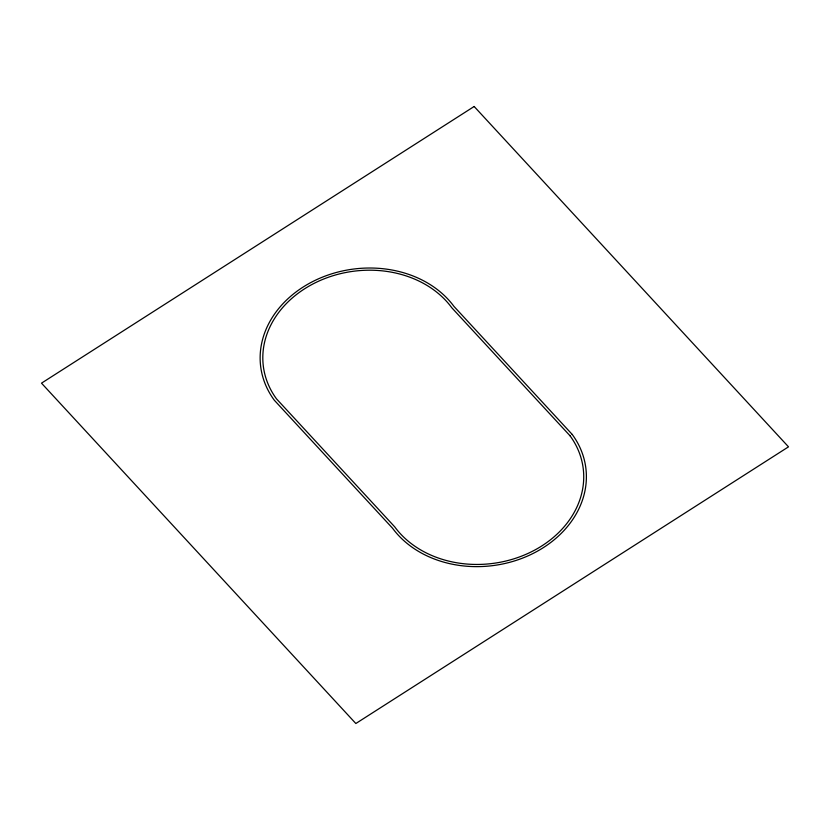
<?xml version="1.0" encoding="UTF-8"?>
<svg xmlns="http://www.w3.org/2000/svg" width="830" height="830" viewBox="0 0 830 830"><rect width="100%" height="100%" fill="white"/><g stroke="black" fill="none" stroke-linecap="round" stroke-linejoin="round"><path stroke-width="1.25" d="M474.158 106.489L41.5 383.159L355.842 723.511L788.5 446.841L474.158 106.489M572.212 434.432L453.958 306.394A104.3 84.909 -7.6 0 0 311.727 282.076A104.3 84.909 -7.6 0 0 274.315 400.226L392.58 528.264A104.3 84.909 -7.6 0 0 534.811 552.573A104.3 84.909 -7.6 0 0 572.212 434.432M570.054 435.812L451.8 307.774A101.633 82.741 -7.6 0 0 313.304 283.777A101.633 82.741 -7.6 0 0 276.483 398.836L394.738 526.874A101.633 82.741 -7.6 0 0 533.234 550.871A101.633 82.741 -7.6 0 0 570.054 435.812"/></g></svg>
